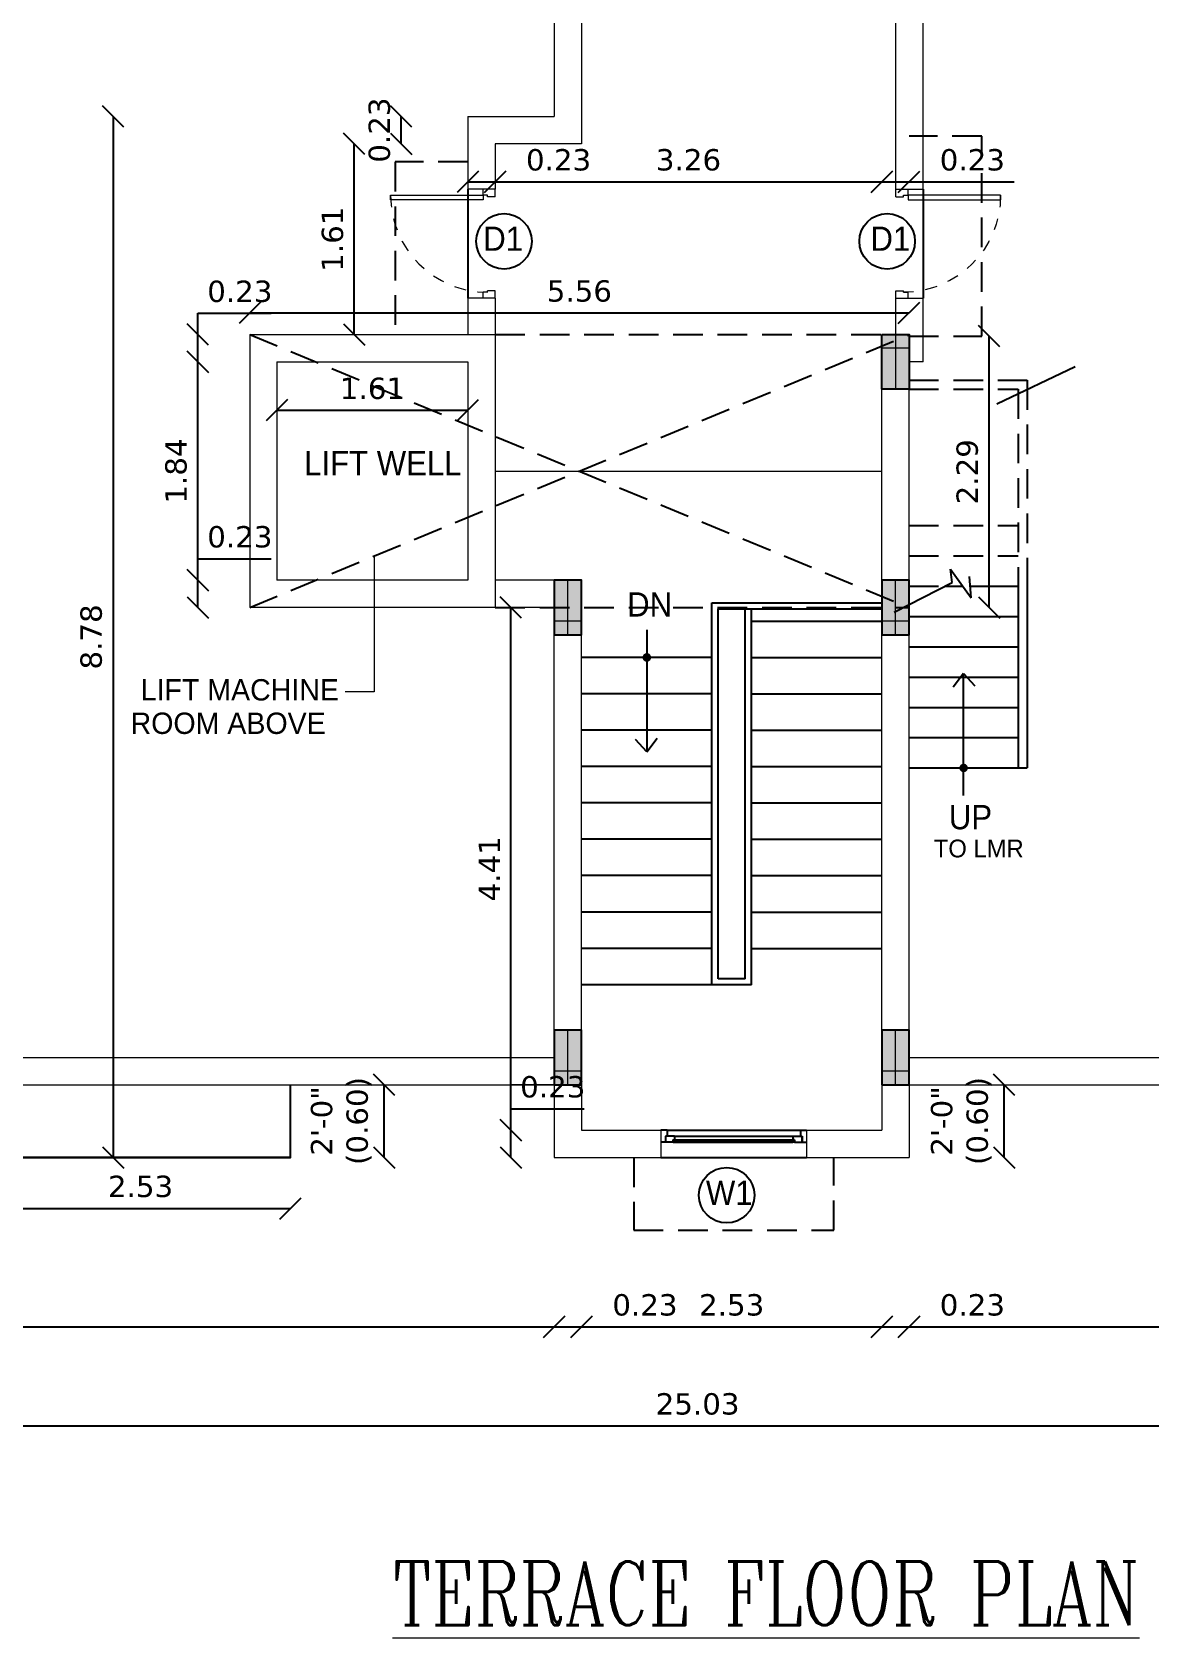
# Model space of a CAD drawing. Header units: metres. Extents: x 927 to 1109, y 805 to 891.
# Drawn here: x 1088.16 to 1097.58, y 821.23 to 834.77 of the extents above; entities that cross this region are included whole.
import ezdxf

# ---------------------------------------------------------------- set-up
doc = ezdxf.new("R2010")
doc.units = ezdxf.units.M
doc.header["$MEASUREMENT"] = 0
doc.header["$PDMODE"] = 2
doc.header["$PDSIZE"] = 50
doc.linetypes.add('HIDDEN', pattern=[0.375, 0.25, -0.125])
doc.linetypes.add('HIDDEN2', pattern=[0.1875, 0.125, -0.0625])
doc.layers.get('0').update_dxf_attribs({"lineweight": 0})
doc.layers.get('Defpoints').update_dxf_attribs({"lineweight": 0})
for name, color, linetype in [('ABOVE', 250, 'HIDDEN'), ('col hat', 254, 'Continuous'), ('COLUMN', 2, 'Continuous'), ('RAILING', 251, 'Continuous'), ('ROOM TEXT SCH', 7, 'Continuous'), ('STEPS', 250, 'Continuous'), ('stilt column', 7, 'HIDDEN2'), ('wall1', 125, 'Continuous'), ('WIN TEXT', 7, 'Continuous'), ('window', 252, 'Continuous')]:
    doc.layers.add(name, color=color, linetype=linetype)
for name, color, linetype, lineweight in [('DOOR', 8, 'Continuous', 0), ('ED', 30, 'Continuous', 0), ('ROOM TEXT', 7, 'Continuous', 0), ('TEXT', 7, 'Continuous', 0), ('wall', 7, 'Continuous', 0)]:
    doc.layers.add(name, color=color, linetype=linetype, lineweight=lineweight)
doc.styles.add('GPL$0$ROMANC', font='romanc', dxfattribs={"width": 0.75})
doc.styles.get("Standard").update_dxf_attribs({"font": 'verdana.ttf', "height": 0.18})
doc.styles.add('UATEXT', font='GOTHIC.TTF')
doc.styles.add('USA TEXT', font='GOTHIC.TTF', dxfattribs={"width": 0.8})
doc.dimstyles.new('ED', dxfattribs={"dimscale": 0, "dimtxt": 0.18, "dimasz": 0.18, "dimexe": 0, "dimexo": 0, "dimgap": 0.09, "dimtad": 1, "dimtoh": 1, "dimzin": 3, "dimdsep": 46, "dimtxsty": 'Standard', "dimblk": 'OBLIQUE', "dimcen": 0.09, "dimse1": 1, "dimse2": 1, "dimclrd": 251, "dimclrt": 30, "dimadec": 0, "dimazin": 0, "dimtfac": 1, "dimtmove": 0, "dimatfit": 3, "dimldrblk": 'ARCHTICK', "dimfxl": 1, "dimtolj": 1, "dimtzin": 0, "dimarcsym": 0})

# ---------------------------------------------------------------- blocks, each defined once
blk = doc.blocks.new('door 3')
at = {"layer": 'DOOR', "color": 252}
for p, q in [((0, 36), (0, 33.54)), ((0, 33.54), (2.5, 33.54)), ((2.5, 34.04), (4, 34.04)), ((2.5, 34.04), (2.5, 33.54)), ((4, 36), (4, 34.04)), ((0, 2.5), (0, 0)), ((0, 2.5), (2.5, 2.5)), ((2.5, 2.5), (2.5, 2)), ((2.5, 2), (4, 2)), ((4, 2), (4, 0))]:
    blk.add_line(p, q, dxfattribs=at)
at = {"layer": 'DOOR'}
blk.add_lwpolyline([(34.54, 2), (4, 2), (4, 3.5), (34.54, 3.5)], close=True, dxfattribs=at)
at = {"layer": 'DOOR', "color": 233, "linetype": 'HIDDEN'}
blk.add_arc((2.5, 2), 32.03, 0, 90, dxfattribs=at)
blk = doc.blocks.new('A$C2E3D07F4')
at = {"layer": 'col hat'}
h = blk.add_hatch(color=256, dxfattribs=at)
h.paths.add_polyline_path([(-4.5, 0), (-9, 0), (-9, -4.5), (-4.5, -4.5)])
h.paths.add_polyline_path([(-4.5, -4.5), (0, -4.5), (0, 0), (-4.5, 0)])
h.paths.add_polyline_path([(-4.5, -18), (0, -18), (0, -4.5), (-4.5, -4.5)])
h.paths.add_polyline_path([(-4.5, -4.5), (-9, -4.5), (-9, -18), (-4.5, -18)])
at = {"layer": 'COLUMN', "linetype": 'ByBlock'}
blk.add_lwpolyline([(0, 0), (-9, 0), (-9, -18), (0, -18)], close=True, dxfattribs=at)
at = {"layer": 'Defpoints', "color": 1}
for p, q in [((-4.5, 0), (-4.5, -18)), ((-9, -4.5), (0, -4.5))]:
    blk.add_line(p, q, dxfattribs=at)
blk = doc.blocks.new('_Oblique')
at = {"color": 0, "linetype": 'ByBlock', "lineweight": -2}
blk.add_line((-0.5, -0.5), (0.5, 0.5), dxfattribs=at)
blk = doc.blocks.new('*D68')
at = {"layer": 'Defpoints', "color": 0, "transparency": 16777216}
for p in [(1079.563, 826.126), (1092.558, 826.126), (1081.25, 825.896)]:
    blk.add_point(p, dxfattribs=at)
at = {"layer": 'ED', "color": 251, "lineweight": -2, "transparency": 16777216}
for p, q in [((1079.563, 826.126), (1079.563, 826.306)), ((1079.563, 826.306), (1080.18, 826.306)), ((1079.563, 825.896), (1079.563, 826.126))]:
    blk.add_line(p, q, dxfattribs=at)
at = {"layer": 'ED', "color": 251, "lineweight": -2, "transparency": 16777216, "xscale": 0.18, "yscale": 0.18, "zscale": 0.18}
for p, rotation in [((1079.563, 826.126), 90), ((1079.563, 825.896), 270)]:
    blk.add_blockref('_Oblique', p, dxfattribs=dict(at, rotation=rotation))
at = {"layer": 'ED', "color": 30, "transparency": 16777216, "insert": (1079.916, 826.49), "char_height": 0.18, "attachment_point": 5}
blk.add_mtext('\\A1;0.23', dxfattribs=at)
blk = doc.blocks.new('_ArchTick')
at = {"color": 0, "const_width": 0.15}
blk.add_lwpolyline([(-0.5, -0.5), (0.5, 0.5)], dxfattribs=at)
blk = doc.blocks.new('*D69')
at = {"layer": 'Defpoints', "color": 0, "transparency": 16777216}
for p in [(1079.563, 835.978), (1080.637, 835.978), (1092.558, 826.126)]:
    blk.add_point(p, dxfattribs=at)
at = {"layer": 'ED', "color": 251, "lineweight": -2, "transparency": 16777216}
blk.add_line((1079.563, 826.126), (1079.563, 835.978), dxfattribs=at)
at = {"layer": 'ED', "color": 251, "lineweight": -2, "transparency": 16777216, "xscale": 0.18, "yscale": 0.18, "zscale": 0.18}
for p, rotation in [((1079.563, 835.978), 90), ((1079.563, 826.126), 270)]:
    blk.add_blockref('_Oblique', p, dxfattribs=dict(at, rotation=rotation))
at = {"layer": 'ED', "color": 30, "transparency": 16777216, "insert": (1079.378, 831.052), "char_height": 0.18, "attachment_point": 5, "rotation": 90}
blk.add_mtext('\\A1;9.85', dxfattribs=at)
blk = doc.blocks.new('*D72')
at = {"layer": 'Defpoints', "color": 0, "transparency": 16777216}
for p in [(1081.48, 826.126), (1092.558, 825.283), (1092.558, 823.854)]:
    blk.add_point(p, dxfattribs=at)
at = {"layer": 'ED', "color": 251, "lineweight": -2, "transparency": 16777216}
blk.add_line((1081.48, 823.854), (1092.558, 823.854), dxfattribs=at)
at = {"layer": 'ED', "color": 251, "lineweight": -2, "transparency": 16777216, "xscale": 0.18, "yscale": 0.18, "zscale": 0.18, "rotation": 180}
blk.add_blockref('_Oblique', (1081.48, 823.854), dxfattribs=at)
at = {"layer": 'ED', "color": 251, "lineweight": -2, "transparency": 16777216, "xscale": 0.18, "yscale": 0.18, "zscale": 0.18}
blk.add_blockref('_Oblique', (1092.558, 823.854), dxfattribs=at)
at = {"layer": 'ED', "color": 30, "transparency": 16777216, "insert": (1087.019, 824.039), "char_height": 0.18, "attachment_point": 5}
blk.add_mtext('\\A1;11.08', dxfattribs=at)
blk = doc.blocks.new('*D73')
at = {"layer": 'Defpoints', "color": 0, "transparency": 16777216}
for p in [(1092.788, 825.513), (1092.558, 825.283), (1092.788, 823.854)]:
    blk.add_point(p, dxfattribs=at)
at = {"layer": 'ED', "color": 251, "lineweight": -2, "transparency": 16777216}
for p, q in [((1092.558, 823.854), (1092.788, 823.854)), ((1092.788, 823.854), (1093.675, 823.854))]:
    blk.add_line(p, q, dxfattribs=at)
at = {"layer": 'ED', "color": 251, "lineweight": -2, "transparency": 16777216, "xscale": 0.18, "yscale": 0.18, "zscale": 0.18, "rotation": 180}
blk.add_blockref('_Oblique', (1092.558, 823.854), dxfattribs=at)
at = {"layer": 'ED', "color": 251, "lineweight": -2, "transparency": 16777216, "xscale": 0.18, "yscale": 0.18, "zscale": 0.18}
blk.add_blockref('_Oblique', (1092.788, 823.854), dxfattribs=at)
at = {"layer": 'ED', "color": 30, "transparency": 16777216, "insert": (1093.322, 824.038), "char_height": 0.18, "attachment_point": 5}
blk.add_mtext('\\A1;0.23', dxfattribs=at)
blk = doc.blocks.new('*D74')
at = {"layer": 'Defpoints', "color": 0, "transparency": 16777216}
for p in [(1092.788, 825.513), (1095.318, 825.513), (1095.318, 823.854)]:
    blk.add_point(p, dxfattribs=at)
at = {"layer": 'ED', "color": 251, "lineweight": -2, "transparency": 16777216}
blk.add_line((1092.788, 823.854), (1095.318, 823.854), dxfattribs=at)
at = {"layer": 'ED', "color": 251, "lineweight": -2, "transparency": 16777216, "xscale": 0.18, "yscale": 0.18, "zscale": 0.18, "rotation": 180}
blk.add_blockref('_Oblique', (1092.788, 823.854), dxfattribs=at)
at = {"layer": 'ED', "color": 251, "lineweight": -2, "transparency": 16777216, "xscale": 0.18, "yscale": 0.18, "zscale": 0.18}
blk.add_blockref('_Oblique', (1095.318, 823.854), dxfattribs=at)
at = {"layer": 'ED', "color": 30, "transparency": 16777216, "insert": (1094.053, 824.038), "char_height": 0.18, "attachment_point": 5}
blk.add_mtext('\\A1;2.53', dxfattribs=at)
blk = doc.blocks.new('*D75')
at = {"layer": 'Defpoints', "color": 0, "transparency": 16777216}
for p in [(1095.318, 825.513), (1095.548, 825.283), (1095.548, 823.854)]:
    blk.add_point(p, dxfattribs=at)
at = {"layer": 'ED', "color": 251, "lineweight": -2, "transparency": 16777216}
for p, q in [((1095.318, 823.854), (1095.548, 823.854)), ((1095.548, 823.854), (1096.435, 823.854))]:
    blk.add_line(p, q, dxfattribs=at)
at = {"layer": 'ED', "color": 251, "lineweight": -2, "transparency": 16777216, "xscale": 0.18, "yscale": 0.18, "zscale": 0.18, "rotation": 180}
blk.add_blockref('_Oblique', (1095.318, 823.854), dxfattribs=at)
at = {"layer": 'ED', "color": 251, "lineweight": -2, "transparency": 16777216, "xscale": 0.18, "yscale": 0.18, "zscale": 0.18}
blk.add_blockref('_Oblique', (1095.548, 823.854), dxfattribs=at)
at = {"layer": 'ED', "color": 30, "transparency": 16777216, "insert": (1096.082, 824.038), "char_height": 0.18, "attachment_point": 5}
blk.add_mtext('\\A1;0.23', dxfattribs=at)
blk = doc.blocks.new('*D76')
at = {"layer": 'Defpoints', "color": 0, "transparency": 16777216}
for p in [(1102.985, 826.126), (1095.548, 825.283), (1102.985, 823.854)]:
    blk.add_point(p, dxfattribs=at)
at = {"layer": 'ED', "color": 251, "lineweight": -2, "transparency": 16777216}
blk.add_line((1095.548, 823.854), (1102.985, 823.854), dxfattribs=at)
at = {"layer": 'ED', "color": 251, "lineweight": -2, "transparency": 16777216, "xscale": 0.18, "yscale": 0.18, "zscale": 0.18, "rotation": 180}
blk.add_blockref('_Oblique', (1095.548, 823.854), dxfattribs=at)
at = {"layer": 'ED', "color": 251, "lineweight": -2, "transparency": 16777216, "xscale": 0.18, "yscale": 0.18, "zscale": 0.18}
blk.add_blockref('_Oblique', (1102.985, 823.854), dxfattribs=at)
at = {"layer": 'ED', "color": 30, "transparency": 16777216, "insert": (1099.267, 824.034), "char_height": 0.18, "attachment_point": 5}
blk.add_mtext('\\A1;7.44', dxfattribs=at)
blk = doc.blocks.new('*D25')
at = {"layer": 'Defpoints', "color": 0, "transparency": 16777216}
for p in [(1081.25, 823.714), (1106.282, 823.714), (1106.282, 823.02)]:
    blk.add_point(p, dxfattribs=at)
at = {"layer": 'ED', "color": 251, "lineweight": -2, "transparency": 16777216}
blk.add_line((1081.25, 823.02), (1106.282, 823.02), dxfattribs=at)
at = {"layer": 'ED', "color": 251, "lineweight": -2, "transparency": 16777216, "xscale": 0.18, "yscale": 0.18, "zscale": 0.18, "rotation": 180}
blk.add_blockref('_Oblique', (1081.25, 823.02), dxfattribs=at)
at = {"layer": 'ED', "color": 251, "lineweight": -2, "transparency": 16777216, "xscale": 0.18, "yscale": 0.18, "zscale": 0.18}
blk.add_blockref('_Oblique', (1106.282, 823.02), dxfattribs=at)
at = {"layer": 'ED', "color": 30, "transparency": 16777216, "insert": (1093.766, 823.203), "char_height": 0.18, "attachment_point": 5}
blk.add_mtext('\\A1;25.03', dxfattribs=at)
blk = doc.blocks.new('*D84')
at = {"layer": 'Defpoints', "color": 0, "transparency": 16777216}
for p in [(1087.805, 825.283), (1090.335, 825.283), (1090.335, 824.853)]:
    blk.add_point(p, dxfattribs=at)
at = {"layer": 'ED', "color": 251, "lineweight": -2, "transparency": 16777216}
blk.add_line((1087.805, 824.853), (1090.335, 824.853), dxfattribs=at)
at = {"layer": 'ED', "color": 251, "lineweight": -2, "transparency": 16777216, "xscale": 0.18, "yscale": 0.18, "zscale": 0.18, "rotation": 180}
blk.add_blockref('_Oblique', (1087.805, 824.853), dxfattribs=at)
at = {"layer": 'ED', "color": 251, "lineweight": -2, "transparency": 16777216, "xscale": 0.18, "yscale": 0.18, "zscale": 0.18}
blk.add_blockref('_Oblique', (1090.335, 824.853), dxfattribs=at)
at = {"layer": 'ED', "color": 30, "transparency": 16777216, "insert": (1089.07, 825.037), "char_height": 0.18, "attachment_point": 5}
blk.add_mtext('\\A1;2.53', dxfattribs=at)
blk = doc.blocks.new('*D90')
at = {"layer": 'Defpoints', "color": 0, "transparency": 16777216}
for p in [(1092.06, 833.511), (1091.83, 832.644), (1092.06, 832.414)]:
    blk.add_point(p, dxfattribs=at)
at = {"layer": 'ED', "color": 251, "lineweight": -2, "transparency": 16777216}
for p, q in [((1091.83, 833.511), (1092.06, 833.511)), ((1092.06, 833.511), (1092.947, 833.511))]:
    blk.add_line(p, q, dxfattribs=at)
at = {"layer": 'ED', "color": 251, "lineweight": -2, "transparency": 16777216, "xscale": 0.18, "yscale": 0.18, "zscale": 0.18, "rotation": 180}
blk.add_blockref('_Oblique', (1091.83, 833.511), dxfattribs=at)
at = {"layer": 'ED', "color": 251, "lineweight": -2, "transparency": 16777216, "xscale": 0.18, "yscale": 0.18, "zscale": 0.18}
blk.add_blockref('_Oblique', (1092.06, 833.511), dxfattribs=at)
at = {"layer": 'ED', "color": 30, "transparency": 16777216, "insert": (1092.594, 833.694), "char_height": 0.18, "attachment_point": 5}
blk.add_mtext('\\A1;0.23', dxfattribs=at)
blk = doc.blocks.new('*D45')
at = {"layer": 'Defpoints', "color": 0, "transparency": 16777216}
for p in [(1095.318, 833.511), (1092.06, 832.414), (1095.318, 832.414)]:
    blk.add_point(p, dxfattribs=at)
at = {"layer": 'ED', "color": 251, "lineweight": -2, "transparency": 16777216}
blk.add_line((1092.06, 833.511), (1095.318, 833.511), dxfattribs=at)
at = {"layer": 'ED', "color": 251, "lineweight": -2, "transparency": 16777216, "xscale": 0.18, "yscale": 0.18, "zscale": 0.18, "rotation": 180}
blk.add_blockref('_Oblique', (1092.06, 833.511), dxfattribs=at)
at = {"layer": 'ED', "color": 251, "lineweight": -2, "transparency": 16777216, "xscale": 0.18, "yscale": 0.18, "zscale": 0.18}
blk.add_blockref('_Oblique', (1095.318, 833.511), dxfattribs=at)
at = {"layer": 'ED', "color": 30, "transparency": 16777216, "insert": (1093.689, 833.694), "char_height": 0.18, "attachment_point": 5}
blk.add_mtext('\\A1;3.26', dxfattribs=at)
blk = doc.blocks.new('*D46')
at = {"layer": 'Defpoints', "color": 0, "transparency": 16777216}
for p in [(1095.548, 833.511), (1095.548, 832.644), (1095.318, 832.414)]:
    blk.add_point(p, dxfattribs=at)
at = {"layer": 'ED', "color": 251, "lineweight": -2, "transparency": 16777216}
for p, q in [((1095.318, 833.511), (1095.548, 833.511)), ((1095.548, 833.511), (1096.435, 833.511))]:
    blk.add_line(p, q, dxfattribs=at)
at = {"layer": 'ED', "color": 251, "lineweight": -2, "transparency": 16777216, "xscale": 0.18, "yscale": 0.18, "zscale": 0.18, "rotation": 180}
blk.add_blockref('_Oblique', (1095.318, 833.511), dxfattribs=at)
at = {"layer": 'ED', "color": 251, "lineweight": -2, "transparency": 16777216, "xscale": 0.18, "yscale": 0.18, "zscale": 0.18}
blk.add_blockref('_Oblique', (1095.548, 833.511), dxfattribs=at)
at = {"layer": 'ED', "color": 30, "transparency": 16777216, "insert": (1096.082, 833.694), "char_height": 0.18, "attachment_point": 5}
blk.add_mtext('\\A1;0.23', dxfattribs=at)
blk = doc.blocks.new('*D14')
at = {"layer": 'Defpoints', "color": 0, "transparency": 16777216}
for p in [(1092.192, 825.513), (1092.788, 825.513), (1092.558, 825.283)]:
    blk.add_point(p, dxfattribs=at)
at = {"layer": 'ED', "color": 251, "lineweight": -2, "transparency": 16777216}
for p, q in [((1092.192, 825.513), (1092.192, 825.693)), ((1092.192, 825.693), (1092.809, 825.693)), ((1092.192, 825.283), (1092.192, 825.513))]:
    blk.add_line(p, q, dxfattribs=at)
at = {"layer": 'ED', "color": 251, "lineweight": -2, "transparency": 16777216, "xscale": 0.18, "yscale": 0.18, "zscale": 0.18}
for p, rotation in [((1092.192, 825.513), 90), ((1092.192, 825.283), 270)]:
    blk.add_blockref('_Oblique', p, dxfattribs=dict(at, rotation=rotation))
at = {"layer": 'ED', "color": 30, "transparency": 16777216, "insert": (1092.545, 825.877), "char_height": 0.18, "attachment_point": 5}
blk.add_mtext('\\A1;0.23', dxfattribs=at)
blk = doc.blocks.new('*D47')
at = {"layer": 'Defpoints', "color": 0, "transparency": 16777216}
for p in [(1092.192, 829.921), (1092.558, 829.921), (1092.788, 825.513)]:
    blk.add_point(p, dxfattribs=at)
at = {"layer": 'ED', "color": 251, "lineweight": -2, "transparency": 16777216}
blk.add_line((1092.192, 825.513), (1092.192, 829.921), dxfattribs=at)
at = {"layer": 'ED', "color": 251, "lineweight": -2, "transparency": 16777216, "xscale": 0.18, "yscale": 0.18, "zscale": 0.18}
for p, rotation in [((1092.192, 829.921), 90), ((1092.192, 825.513), 270)]:
    blk.add_blockref('_Oblique', p, dxfattribs=dict(at, rotation=rotation))
at = {"layer": 'ED', "color": 30, "transparency": 16777216, "insert": (1092.011, 827.717), "char_height": 0.18, "attachment_point": 5, "rotation": 90}
blk.add_mtext('\\A1;4.41', dxfattribs=at)
blk = doc.blocks.new('*D48')
at = {"layer": 'Defpoints', "color": 0, "transparency": 16777216}
for p in [(1089.554, 830.151), (1090.22, 830.151), (1089.99, 829.921)]:
    blk.add_point(p, dxfattribs=at)
at = {"layer": 'ED', "color": 251, "lineweight": -2, "transparency": 16777216}
for p, q in [((1089.554, 830.151), (1089.554, 830.331)), ((1089.554, 830.331), (1090.171, 830.331)), ((1089.554, 829.921), (1089.554, 830.151))]:
    blk.add_line(p, q, dxfattribs=at)
at = {"layer": 'ED', "color": 251, "lineweight": -2, "transparency": 16777216, "xscale": 0.18, "yscale": 0.18, "zscale": 0.18}
for p, rotation in [((1089.554, 830.151), 90), ((1089.554, 829.921), 270)]:
    blk.add_blockref('_Oblique', p, dxfattribs=dict(at, rotation=rotation))
at = {"layer": 'ED', "color": 30, "transparency": 16777216, "insert": (1089.907, 830.515), "char_height": 0.18, "attachment_point": 5}
blk.add_mtext('\\A1;0.23', dxfattribs=at)
blk = doc.blocks.new('*D49')
at = {"layer": 'Defpoints', "color": 0, "transparency": 16777216}
for p in [(1089.554, 831.991), (1090.22, 831.991), (1090.22, 830.151)]:
    blk.add_point(p, dxfattribs=at)
at = {"layer": 'ED', "color": 251, "lineweight": -2, "transparency": 16777216}
blk.add_line((1089.554, 830.151), (1089.554, 831.991), dxfattribs=at)
at = {"layer": 'ED', "color": 251, "lineweight": -2, "transparency": 16777216, "xscale": 0.18, "yscale": 0.18, "zscale": 0.18}
for p, rotation in [((1089.554, 831.991), 90), ((1089.554, 830.151), 270)]:
    blk.add_blockref('_Oblique', p, dxfattribs=dict(at, rotation=rotation))
at = {"layer": 'ED', "color": 30, "transparency": 16777216, "insert": (1089.37, 831.071), "char_height": 0.18, "attachment_point": 5, "rotation": 90}
blk.add_mtext('\\A1;1.84', dxfattribs=at)
blk = doc.blocks.new('*D50')
at = {"layer": 'Defpoints', "color": 0, "transparency": 16777216}
for p in [(1089.554, 832.221), (1089.99, 832.221), (1090.22, 831.991)]:
    blk.add_point(p, dxfattribs=at)
at = {"layer": 'ED', "color": 251, "lineweight": -2, "transparency": 16777216}
for p, q in [((1089.554, 832.221), (1089.554, 832.401)), ((1089.554, 832.401), (1090.171, 832.401)), ((1089.554, 831.991), (1089.554, 832.221))]:
    blk.add_line(p, q, dxfattribs=at)
at = {"layer": 'ED', "color": 251, "lineweight": -2, "transparency": 16777216, "xscale": 0.18, "yscale": 0.18, "zscale": 0.18}
for p, rotation in [((1089.554, 832.221), 90), ((1089.554, 831.991), 270)]:
    blk.add_blockref('_Oblique', p, dxfattribs=dict(at, rotation=rotation))
at = {"layer": 'ED', "color": 30, "transparency": 16777216, "insert": (1089.907, 832.585), "char_height": 0.18, "attachment_point": 5}
blk.add_mtext('\\A1;0.23', dxfattribs=at)
blk = doc.blocks.new('*D51')
at = {"layer": 'Defpoints', "color": 0, "transparency": 16777216}
for p in [(1090.22, 831.991), (1091.83, 831.991), (1091.83, 831.583)]:
    blk.add_point(p, dxfattribs=at)
at = {"layer": 'ED', "color": 251, "lineweight": -2, "transparency": 16777216}
blk.add_line((1090.22, 831.583), (1091.83, 831.583), dxfattribs=at)
at = {"layer": 'ED', "color": 251, "lineweight": -2, "transparency": 16777216, "xscale": 0.18, "yscale": 0.18, "zscale": 0.18, "rotation": 180}
blk.add_blockref('_Oblique', (1090.22, 831.583), dxfattribs=at)
at = {"layer": 'ED', "color": 251, "lineweight": -2, "transparency": 16777216, "xscale": 0.18, "yscale": 0.18, "zscale": 0.18}
blk.add_blockref('_Oblique', (1091.83, 831.583), dxfattribs=at)
at = {"layer": 'ED', "color": 30, "transparency": 16777216, "insert": (1091.025, 831.767), "char_height": 0.18, "attachment_point": 5}
blk.add_mtext('\\A1;1.61', dxfattribs=at)
blk = doc.blocks.new('*D52')
at = {"layer": 'Defpoints', "color": 0, "transparency": 16777216}
for p in [(1090.872, 833.831), (1092.06, 833.831), (1091.83, 832.221)]:
    blk.add_point(p, dxfattribs=at)
at = {"layer": 'ED', "color": 251, "lineweight": -2, "transparency": 16777216}
blk.add_line((1090.872, 832.221), (1090.872, 833.831), dxfattribs=at)
at = {"layer": 'ED', "color": 251, "lineweight": -2, "transparency": 16777216, "xscale": 0.18, "yscale": 0.18, "zscale": 0.18}
for p, rotation in [((1090.872, 833.831), 90), ((1090.872, 832.221), 270)]:
    blk.add_blockref('_Oblique', p, dxfattribs=dict(at, rotation=rotation))
at = {"layer": 'ED', "color": 30, "transparency": 16777216, "insert": (1090.689, 833.026), "char_height": 0.18, "attachment_point": 5, "rotation": 90}
blk.add_mtext('\\A1;1.61', dxfattribs=at)
blk = doc.blocks.new('*D15')
at = {"layer": 'Defpoints', "color": 0, "transparency": 16777216}
for p in [(1091.267, 834.061), (1091.83, 834.061), (1092.06, 833.831)]:
    blk.add_point(p, dxfattribs=at)
at = {"layer": 'ED', "color": 251, "lineweight": -2, "transparency": 16777216}
blk.add_line((1091.267, 833.831), (1091.267, 834.061), dxfattribs=at)
at = {"layer": 'ED', "color": 251, "lineweight": -2, "transparency": 16777216, "xscale": 0.18, "yscale": 0.18, "zscale": 0.18}
for p, rotation in [((1091.267, 834.061), 90), ((1091.267, 833.831), 270)]:
    blk.add_blockref('_Oblique', p, dxfattribs=dict(at, rotation=rotation))
at = {"layer": 'ED', "color": 30, "transparency": 16777216, "insert": (1091.084, 833.946), "char_height": 0.18, "attachment_point": 5, "rotation": 90}
blk.add_mtext('\\A1;0.23', dxfattribs=at)
blk = doc.blocks.new('*D16')
at = {"layer": 'Defpoints', "color": 0, "transparency": 16777216}
for p in [(1091.83, 834.061), (1088.839, 825.283), (1092.558, 825.283)]:
    blk.add_point(p, dxfattribs=at)
at = {"layer": 'ED', "color": 251, "lineweight": -2, "transparency": 16777216}
blk.add_line((1088.839, 834.061), (1088.839, 825.283), dxfattribs=at)
at = {"layer": 'ED', "color": 251, "lineweight": -2, "transparency": 16777216, "xscale": 0.18, "yscale": 0.18, "zscale": 0.18}
for p, rotation in [((1088.839, 834.061), 90), ((1088.839, 825.283), 270)]:
    blk.add_blockref('_Oblique', p, dxfattribs=dict(at, rotation=rotation))
at = {"layer": 'ED', "color": 30, "transparency": 16777216, "insert": (1088.655, 829.672), "char_height": 0.18, "attachment_point": 5, "rotation": 90}
blk.add_mtext('\\A1;8.78', dxfattribs=at)
blk = doc.blocks.new('*D56')
at = {"layer": 'Defpoints', "color": 0, "transparency": 16777216}
for p in [(1095.548, 832.404), (1089.99, 832.221), (1095.548, 832.208)]:
    blk.add_point(p, dxfattribs=at)
at = {"layer": 'ED', "color": 251, "lineweight": -2, "transparency": 16777216}
blk.add_line((1089.99, 832.404), (1095.548, 832.404), dxfattribs=at)
at = {"layer": 'ED', "color": 251, "lineweight": -2, "transparency": 16777216, "xscale": 0.18, "yscale": 0.18, "zscale": 0.18, "rotation": 180}
blk.add_blockref('_Oblique', (1089.99, 832.404), dxfattribs=at)
at = {"layer": 'ED', "color": 251, "lineweight": -2, "transparency": 16777216, "xscale": 0.18, "yscale": 0.18, "zscale": 0.18}
blk.add_blockref('_Oblique', (1095.548, 832.404), dxfattribs=at)
at = {"layer": 'ED', "color": 30, "transparency": 16777216, "insert": (1092.769, 832.588), "char_height": 0.18, "attachment_point": 5}
blk.add_mtext('\\A1;5.56', dxfattribs=at)
blk = doc.blocks.new('*D18')
at = {"layer": 'Defpoints', "color": 0, "transparency": 16777216}
for p in [(1095.548, 832.208), (1096.223, 832.208), (1096.282, 829.921)]:
    blk.add_point(p, dxfattribs=at)
at = {"layer": 'ED', "color": 251, "lineweight": -2, "transparency": 16777216}
blk.add_line((1096.223, 829.921), (1096.223, 832.208), dxfattribs=at)
at = {"layer": 'ED', "color": 251, "lineweight": -2, "transparency": 16777216, "xscale": 0.18, "yscale": 0.18, "zscale": 0.18}
for p, rotation in [((1096.223, 832.208), 90), ((1096.223, 829.921), 270)]:
    blk.add_blockref('_Oblique', p, dxfattribs=dict(at, rotation=rotation))
at = {"layer": 'ED', "color": 30, "transparency": 16777216, "insert": (1096.04, 831.065), "char_height": 0.18, "attachment_point": 5, "rotation": 90}
blk.add_mtext('\\A1;2.29', dxfattribs=at)
blk = doc.blocks.new('*D40')
at = {"layer": 'Defpoints', "color": 0, "transparency": 16777216}
for p in [(1090.22, 825.896), (1091.123, 825.896), (1090.22, 825.283)]:
    blk.add_point(p, dxfattribs=at)
at = {"layer": 'ED', "color": 251, "lineweight": -2, "transparency": 16777216}
blk.add_line((1091.123, 825.283), (1091.123, 825.896), dxfattribs=at)
at = {"layer": 'ED', "color": 251, "lineweight": -2, "transparency": 16777216, "xscale": 0.18, "yscale": 0.18, "zscale": 0.18}
for p, rotation in [((1091.123, 825.896), 90), ((1091.123, 825.283), 270)]:
    blk.add_blockref('_Oblique', p, dxfattribs=dict(at, rotation=rotation))
at = {"layer": 'ED', "color": 30, "transparency": 16777216, "insert": (1090.762, 825.59), "char_height": 0.18, "attachment_point": 5, "rotation": 90}
blk.add_mtext('\\A1;2\'-0"\\P(0.60) ', dxfattribs=at)
blk = doc.blocks.new('*D43')
at = {"layer": 'Defpoints', "color": 0, "transparency": 16777216}
for p in [(1095.408, 825.896), (1096.349, 825.896), (1095.408, 825.283)]:
    blk.add_point(p, dxfattribs=at)
at = {"layer": 'ED', "color": 251, "lineweight": -2, "transparency": 16777216}
blk.add_line((1096.349, 825.283), (1096.349, 825.896), dxfattribs=at)
at = {"layer": 'ED', "color": 251, "lineweight": -2, "transparency": 16777216, "xscale": 0.18, "yscale": 0.18, "zscale": 0.18}
for p, rotation in [((1096.349, 825.896), 90), ((1096.349, 825.283), 270)]:
    blk.add_blockref('_Oblique', p, dxfattribs=dict(at, rotation=rotation))
at = {"layer": 'ED', "color": 30, "transparency": 16777216, "insert": (1095.989, 825.59), "char_height": 0.18, "attachment_point": 5, "rotation": 90}
blk.add_mtext('\\A1;2\'-0"\\P(0.60)  ', dxfattribs=at)

msp = doc.modelspace()

# ---------------------------------------------------------------- linework, layer by layer
msp.add_line((1092.06, 831.071), (1095.318, 831.071))
at = {"layer": 'ABOVE'}
for p, q in [((1089.99, 829.921), (1095.548, 832.221)), ((1089.99, 832.221), (1095.548, 829.921)), ((1092.06, 832.221), (1095.548, 832.221)), ((1092.06, 829.921), (1095.548, 829.921))]:
    msp.add_line(p, q, dxfattribs=at)
for points in [[(1095.548, 832.208), (1096.162, 832.208), (1096.162, 833.895), (1095.548, 833.895)], [(1091.83, 833.678), (1091.217, 833.678), (1091.217, 832.221)], [(1093.227, 825.283), (1093.227, 824.67), (1094.913, 824.67), (1094.913, 825.283)]]:
    msp.add_lwpolyline(points, dxfattribs=at)
at = {"layer": 'ED'}
msp.add_lwpolyline([(1091.039, 830.356), (1091.039, 829.21), (1090.796, 829.21)], dxfattribs=at)
at = {"layer": 'RAILING', "linetype": 'HIDDEN'}
for p, q in [((1095.548, 831.838), (1096.545, 831.838)), ((1096.545, 831.838), (1096.545, 830.1)), ((1095.548, 831.761), (1096.468, 831.761)), ((1096.468, 831.761), (1096.468, 830.1))]:
    msp.add_line(p, q, dxfattribs=at)
at = {"layer": 'RAILING'}
for p, q in [((1096.468, 830.1), (1096.468, 828.567)), ((1096.545, 830.1), (1096.545, 828.567)), ((1093.887, 826.739), (1093.887, 829.959)), ((1093.887, 829.959), (1095.318, 829.959)), ((1093.938, 826.79), (1093.938, 829.908)), ((1093.938, 829.908), (1095.318, 829.908)), ((1094.168, 826.79), (1094.168, 829.908)), ((1094.219, 826.739), (1094.219, 829.908)), ((1094.219, 826.739), (1093.887, 826.739)), ((1094.168, 826.79), (1093.938, 826.79))]:
    msp.add_line(p, q, dxfattribs=at)
at = {"layer": 'STEPS'}
for p, q in [((1091.83, 833.448), (1091.83, 832.528)), ((1095.668, 833.448), (1095.668, 832.528)), ((1095.851, 830.1), (1096.001, 830.1)), ((1096.065, 830.1), (1096.468, 830.1)), ((1094.219, 829.806), (1095.318, 829.806)), ((1095.548, 829.845), (1096.468, 829.845)), ((1095.548, 829.589), (1096.468, 829.589)), ((1093.887, 829.499), (1092.788, 829.499)), ((1094.219, 829.499), (1095.318, 829.499)), ((1095.548, 829.334), (1096.468, 829.334)), ((1093.887, 829.192), (1092.788, 829.192)), ((1094.219, 829.192), (1095.318, 829.192)), ((1095.548, 829.078), (1096.468, 829.078)), ((1093.887, 828.886), (1092.788, 828.886)), ((1094.219, 828.886), (1095.318, 828.886)), ((1095.548, 828.823), (1096.468, 828.823)), ((1093.887, 828.579), (1092.788, 828.579)), ((1094.219, 828.579), (1095.318, 828.579)), ((1095.548, 828.567), (1096.468, 828.567)), ((1096.468, 828.567), (1096.545, 828.567)), ((1093.887, 828.272), (1092.788, 828.272)), ((1094.219, 828.272), (1095.318, 828.272)), ((1093.887, 827.966), (1092.788, 827.966)), ((1094.219, 827.966), (1095.318, 827.966)), ((1093.887, 827.659), (1092.788, 827.659)), ((1094.219, 827.659), (1095.318, 827.659)), ((1093.887, 827.352), (1092.788, 827.352)), ((1094.219, 827.352), (1095.318, 827.352)), ((1093.887, 827.046), (1092.788, 827.046)), ((1094.219, 827.046), (1095.318, 827.046)), ((1093.887, 826.739), (1092.788, 826.739))]:
    msp.add_line(p, q, dxfattribs=at)
at = {"layer": 'STEPS', "linetype": 'HIDDEN'}
for p, q in [((1095.548, 830.611), (1096.468, 830.611)), ((1095.548, 830.356), (1096.468, 830.356)), ((1095.548, 830.1), (1095.851, 830.1))]:
    msp.add_line(p, q, dxfattribs=at)
at = {"layer": 'wall', "color": 1}
for p, q in [((1092.558, 840.425), (1092.558, 834.061)), ((1092.788, 840.195), (1092.788, 833.831)), ((1095.438, 833.448), (1095.438, 840.195)), ((1095.668, 831.991), (1095.668, 835.978)), ((1091.83, 834.061), (1092.558, 834.061)), ((1091.83, 834.061), (1091.83, 833.448)), ((1092.788, 833.831), (1092.06, 833.831)), ((1092.06, 833.831), (1092.06, 833.448)), ((1092.06, 833.448), (1091.83, 833.448)), ((1095.438, 833.448), (1095.668, 833.448)), ((1092.06, 832.528), (1091.83, 832.528)), ((1091.83, 832.528), (1091.83, 832.221)), ((1092.06, 832.528), (1092.06, 832.221)), ((1095.438, 832.528), (1095.668, 832.528)), ((1095.438, 832.221), (1095.438, 832.528)), ((1089.99, 832.221), (1092.06, 832.221)), ((1089.99, 832.221), (1089.99, 829.921)), ((1092.06, 832.221), (1092.06, 829.921)), ((1095.318, 825.896), (1095.318, 832.221)), ((1095.548, 826.126), (1095.548, 832.221)), ((1090.22, 831.991), (1091.83, 831.991)), ((1090.22, 831.991), (1090.22, 830.151)), ((1091.83, 831.991), (1091.83, 830.151)), ((1095.668, 831.991), (1095.548, 831.991)), ((1091.83, 830.151), (1090.22, 830.151)), ((1092.788, 830.151), (1092.06, 830.151)), ((1092.06, 829.921), (1089.99, 829.921)), ((1092.558, 829.921), (1092.06, 829.921)), ((1092.788, 825.896), (1092.788, 829.921)), ((1092.558, 826.356), (1092.558, 829.691)), ((1081.48, 826.126), (1092.558, 826.126)), ((1081.25, 825.896), (1092.558, 825.896)), ((1092.788, 825.896), (1092.194, 825.896)), ((1092.558, 825.896), (1092.558, 825.283)), ((1092.788, 825.896), (1092.788, 825.513)), ((1095.318, 825.896), (1095.548, 825.896)), ((1095.318, 825.896), (1095.318, 825.513)), ((1095.548, 825.896), (1095.548, 825.283)), ((1095.548, 825.896), (1103.215, 825.896)), ((1092.788, 825.513), (1093.457, 825.513)), ((1093.457, 825.513), (1093.457, 825.283)), ((1094.683, 825.513), (1095.318, 825.513)), ((1094.683, 825.513), (1094.683, 825.283)), ((1092.558, 825.283), (1093.457, 825.283)), ((1094.683, 825.283), (1095.548, 825.283))]:
    msp.add_line(p, q, dxfattribs=at)
at = {"layer": 'wall', "color": 1, "const_width": 0.0345}
for points in [[(1093.357, 829.499, 1), (1093.319, 829.499, 1)], [(1095.99, 828.567, 1), (1096.027, 828.567, 1)]]:
    msp.add_lwpolyline(points, format="xyb", close=True, dxfattribs=at)
at = {"layer": 'wall', "color": 1}
msp.add_lwpolyline([(1095.548, 826.126), (1102.985, 826.126), (1102.985, 826.74)], dxfattribs=at)
at = {"layer": 'wall1', "color": 251}
for p, q in [((1096.289, 831.638), (1096.95, 831.952)), ((1095.912, 830.131), (1095.898, 830.243)), ((1095.898, 830.243), (1096.072, 830.003)), ((1095.424, 829.882), (1095.912, 830.131)), ((1096.072, 830.003), (1096.059, 830.181)), ((1093.338, 829.731), (1093.338, 828.702)), ((1096.008, 829.365), (1095.921, 829.248)), ((1096.008, 828.336), (1096.008, 829.365)), ((1096.008, 829.365), (1096.104, 829.26)), ((1093.338, 828.702), (1093.242, 828.807)), ((1093.338, 828.702), (1093.426, 828.818))]:
    msp.add_line(p, q, dxfattribs=at)
at = {"layer": 'WIN TEXT', "color": 8}
for centre in [(1092.134, 833.008), (1095.364, 833.008), (1094.011, 824.964)]:
    msp.add_circle(centre, 0.234, dxfattribs=at)
at = {"layer": 'window', "color": 252}
for p, q in [((1090.335, 825.283), (1090.335, 825.896)), ((1093.508, 825.513), (1093.457, 825.513)), ((1093.494, 825.463), (1093.494, 825.411)), ((1093.508, 825.463), (1093.494, 825.463)), ((1093.495, 825.462), (1093.495, 825.411)), ((1093.572, 825.462), (1093.495, 825.462)), ((1093.508, 825.513), (1094.632, 825.513)), ((1093.508, 825.513), (1093.508, 825.463)), ((1093.572, 825.462), (1093.572, 825.43)), ((1094.568, 825.462), (1094.645, 825.462)), ((1094.568, 825.462), (1094.568, 825.43)), ((1094.632, 825.513), (1094.632, 825.463)), ((1094.632, 825.513), (1094.683, 825.513)), ((1094.632, 825.463), (1094.646, 825.463)), ((1094.645, 825.462), (1094.645, 825.411)), ((1094.646, 825.463), (1094.646, 825.411)), ((1093.494, 825.411), (1093.457, 825.411)), ((1093.558, 825.411), (1093.495, 825.411)), ((1093.558, 825.43), (1093.558, 825.411)), ((1093.558, 825.43), (1093.572, 825.43)), ((1093.559, 825.423), (1093.559, 825.411)), ((1093.572, 825.423), (1093.559, 825.423)), ((1093.559, 825.411), (1093.572, 825.411)), ((1093.572, 825.423), (1093.572, 825.411)), ((1094.582, 825.43), (1094.568, 825.43)), ((1094.568, 825.423), (1094.581, 825.423)), ((1094.568, 825.423), (1094.568, 825.411)), ((1094.581, 825.411), (1094.568, 825.411)), ((1094.581, 825.424), (1094.581, 825.43)), ((1094.581, 825.423), (1094.581, 825.411)), ((1094.582, 825.43), (1094.582, 825.411)), ((1094.582, 825.411), (1094.645, 825.411)), ((1094.646, 825.411), (1094.683, 825.411)), ((1090.335, 825.283), (1087.805, 825.283)), ((1093.457, 825.283), (1094.683, 825.283))]:
    msp.add_line(p, q, dxfattribs=at)
at = {"layer": 'window', "color": 250}
for p, q in [((1093.572, 825.462), (1094.568, 825.462)), ((1093.572, 825.411), (1094.568, 825.411))]:
    msp.add_line(p, q, dxfattribs=at)
at = {"layer": 'window', "color": 4}
for p, q in [((1093.559, 825.43), (1094.581, 825.43)), ((1093.559, 825.424), (1093.559, 825.43)), ((1093.559, 825.424), (1094.581, 825.424))]:
    msp.add_line(p, q, dxfattribs=at)
at = {"layer": 'window', "color": 252}
msp.add_lwpolyline([(1087.805, 825.896), (1087.805, 825.283), (1090.335, 825.283), (1090.335, 825.896)], dxfattribs=at)

# ---------------------------------------------------------------- block references
at = {"layer": 'COLUMN', "linetype": 'ByBlock', "xscale": 0.0255555555555556, "yscale": 0.0255555555555556, "zscale": 0.0255555555555556, "rotation": 180}
for p in [(1092.558, 829.691), (1095.318, 829.691), (1092.558, 825.896), (1095.318, 825.896)]:
    msp.add_blockref('A$C2E3D07F4', p, dxfattribs=at)
at = {"layer": 'DOOR', "yscale": 0.0255555555555556, "zscale": 0.0255555555555556, "rotation": 180}
for p, xscale in [((1092.06, 833.448), 0.0255555555555556), ((1095.438, 833.448), -0.0255555555555556)]:
    msp.add_blockref('door 3', p, dxfattribs=dict(at, xscale=xscale))
at = {"layer": 'stilt column', "linetype": 'ByBlock', "xscale": -0.0255555555555556, "yscale": 0.0255555555555556, "zscale": 0.0255555555555556}
msp.add_blockref('A$C2E3D07F4', (1095.318, 832.221), dxfattribs=at)

# ---------------------------------------------------------------- texts
at = {"layer": 'ROOM TEXT', "style": 'UATEXT'}
for s, height, p in [('LIFT MACHINE', 0.18, (1089.071, 829.136)), ('ROOM ABOVE', 0.18, (1088.986, 828.854)), ('TO LMR', 0.15, (1095.757, 827.813))]:
    msp.add_text(s, height=height, dxfattribs=at).set_placement(p)
at = {"layer": 'ROOM TEXT SCH', "color": 7, "style": 'USA TEXT', "width": 0.96}
for s, p in [('D1', (1091.959, 832.928)), ('D1', (1095.223, 832.928)), ('LIFT WELL', (1090.449, 831.035)), ('DN', (1093.172, 829.844)), ('UP', (1095.884, 828.05)), ('W1', (1093.836, 824.883))]:
    msp.add_text(s, height=0.2044, dxfattribs=at).set_placement(p)
at = {"layer": 'TEXT', "style": 'GPL$0$ROMANC', "width": 0.75}
msp.add_text('%%UTERRACE FLOOR PLAN', height=0.53667, dxfattribs=at).set_placement((1091.195, 821.339))

# ---------------------------------------------------------------- dimensions: what is measured, and where the dimension line sits
at = {"layer": 'ED'}
for base, p1, p2, picture, middle in [((1079.563, 835.978), (1092.558, 826.126), (1080.637, 835.978), '*D69', (1079.378, 831.052)), ((1088.839, 825.283), (1091.83, 834.061), (1092.558, 825.283), '*D16', (1088.655, 829.672)), ((1090.872, 833.831), (1091.83, 832.221), (1092.06, 833.831), '*D52', (1090.689, 833.026)), ((1089.554, 832.221), (1090.22, 831.991), (1089.99, 832.221), '*D50', (1089.907, 832.585)), ((1096.223, 832.208), (1096.282, 829.921), (1095.548, 832.208), '*D18', (1096.04, 831.065)), ((1089.554, 831.991), (1090.22, 830.151), (1090.22, 831.991), '*D49', (1089.37, 831.071)), ((1089.554, 830.151), (1089.99, 829.921), (1090.22, 830.151), '*D48', (1089.907, 830.515)), ((1092.192, 829.921), (1092.788, 825.513), (1092.558, 829.921), '*D47', (1092.011, 827.717)), ((1079.563, 826.126), (1081.25, 825.896), (1092.558, 826.126), '*D68', (1079.916, 826.49)), ((1092.192, 825.513), (1092.558, 825.283), (1092.788, 825.513), '*D14', (1092.545, 825.877))]:
    dim = msp.add_linear_dim(base=base, p1=p1, p2=p2, angle=90, dimstyle='ED', override={"dimscale": 1, "dimpost": '\\X'}, dxfattribs=at)
    dim.commit()
    dim.dimension.update_dxf_attribs({"geometry": picture, "text_midpoint": middle})
dim = msp.add_linear_dim(base=(1091.267, 834.061), p1=(1092.06, 833.831), p2=(1091.83, 834.061), angle=90, dimstyle='ED', override={"dimscale": 1, "dimpost": '\\X'}, dxfattribs=at)
dim.commit()
dim.dimension.update_dxf_attribs({"geometry": '*D15', "text_midpoint": (1091.267, 833.946), "dimtype": 160})
for base, p1, p2, picture, middle in [((1092.06, 833.511), (1091.83, 832.644), (1092.06, 832.414), '*D90', (1092.594, 833.694)), ((1095.318, 833.511), (1092.06, 832.414), (1095.318, 832.414), '*D45', (1093.689, 833.694)), ((1095.548, 833.511), (1095.318, 832.414), (1095.548, 832.644), '*D46', (1096.082, 833.694)), ((1095.548, 832.404), (1089.99, 832.221), (1095.548, 832.208), '*D56', (1092.769, 832.588)), ((1091.83, 831.583), (1090.22, 831.991), (1091.83, 831.991), '*D51', (1091.025, 831.767)), ((1092.558, 823.854), (1081.48, 826.126), (1092.558, 825.283), '*D72', (1087.019, 824.039)), ((1102.985, 823.854), (1095.548, 825.283), (1102.985, 826.126), '*D76', (1099.267, 824.034)), ((1092.788, 823.854), (1092.558, 825.283), (1092.788, 825.513), '*D73', (1093.322, 824.038)), ((1095.318, 823.854), (1092.788, 825.513), (1095.318, 825.513), '*D74', (1094.053, 824.038)), ((1095.548, 823.854), (1095.318, 825.513), (1095.548, 825.283), '*D75', (1096.082, 824.038)), ((1090.335, 824.853), (1087.805, 825.283), (1090.335, 825.283), '*D84', (1089.07, 825.037)), ((1106.282, 823.02), (1081.25, 823.714), (1106.282, 823.714), '*D25', (1093.766, 823.203))]:
    dim = msp.add_linear_dim(base=base, p1=p1, p2=p2, dimstyle='ED', override={"dimscale": 1, "dimpost": '\\X'}, dxfattribs=at)
    dim.commit()
    dim.dimension.update_dxf_attribs({"geometry": picture, "text_midpoint": middle})
for base, p1, p2, text, picture, middle in [((1091.123, 825.896), (1090.22, 825.283), (1090.22, 825.896), '2\'-0"\\P(0.60) ', '*D40', (1091.123, 825.59)), ((1096.349, 825.896), (1095.408, 825.283), (1095.408, 825.896), '2\'-0"\\P(0.60)  ', '*D43', (1096.349, 825.59))]:
    dim = msp.add_linear_dim(base=base, p1=p1, p2=p2, angle=90, text=text, dimstyle='ED', override={"dimscale": 1, "dimpost": '\\X'}, dxfattribs=at)
    dim.commit()
    dim.dimension.update_dxf_attribs({"geometry": picture, "text_midpoint": middle, "dimtype": 160})

doc.saveas('drawing.dxf')
